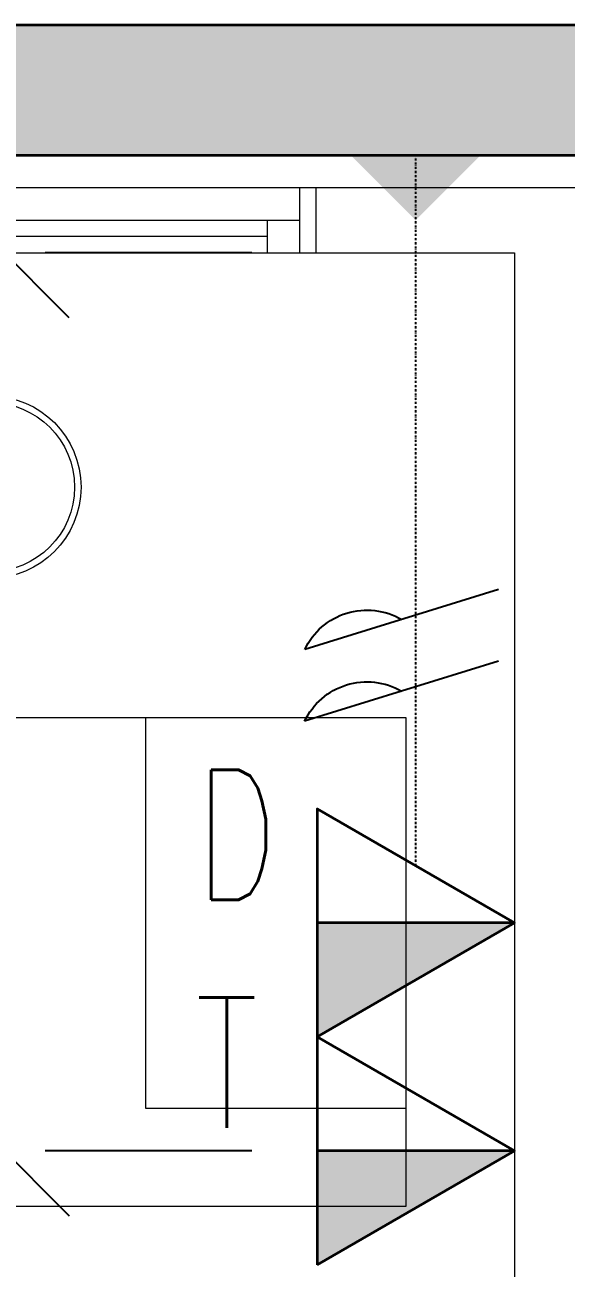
# Model space of a CAD drawing. Header units: inches. Extents: x -12418 to 57169, y -29325 to 19878.
# Drawn here: x 40947 to 41779, y -4407 to -2497 of the extents above; entities that cross this region are included whole.
import ezdxf

# ---------------------------------------------------------------- set-up
doc = ezdxf.new("R2010")
doc.units = ezdxf.units.IN
doc.header["$LTSCALE"] = 25
doc.header["$MEASUREMENT"] = 0
doc.linetypes.add('00-Ground Floor$0$HIDDEN', pattern=[9.525, 6.35, -3.175])
doc.linetypes.add('DASHDOT', pattern=[25.4, 12.7, -6.35, 0, -6.35])
doc.layers.get('0').update_dxf_attribs({"color": 8})
doc.layers.get('Defpoints').update_dxf_attribs({"color": 8})
doc.layers.add('0 @ 50', color=8, linetype='Continuous')
doc.layers.add('T-WIRE', color=140, linetype='Continuous')
for name, color, linetype, lineweight in [('00-Ground Floor$0$Aluminum', 251, 'Continuous', 5), ('00-Ground Floor$0$LOADING', 253, 'Continuous', 5), ('00-Ground Floor$0$Walls', 251, 'Continuous', 5), ('E-LITE-CLNG-CNDT', 6, 'DASHDOT', 35), ('T-CABL-TRAY', 60, 'Continuous', 35), ('T-DATA-CLNG-COND', 51, 'DASHDOT', 25), ('T-DATA-CLNG-COND @ 100', 51, 'DASHDOT', 25), ('T-DATA-DEVC-TYPE', 2, 'Continuous', 25), ('T-DATA-DIM', 251, 'DASHDOT', 25), ('T-DATA-DIM @ 100', 251, 'DASHDOT', 25), ('T-DATA-WALL @ 100', 33, 'Continuous', 35)]:
    doc.layers.add(name, color=color, linetype=linetype, lineweight=lineweight)
doc.styles.add('DC_Simplex', font='SIMPLEX.shx', dxfattribs={"width": 0.7})
doc.dimstyles.new('DevCad-MM', dxfattribs={"dimscale": 0.01, "dimtxt": 2, "dimasz": 2, "dimexe": 1, "dimexo": 1, "dimgap": 0.6, "dimtad": 1, "dimdec": 0, "dimrnd": 10, "dimzin": 1, "dimdsep": 46, "dimtxsty": 'DC_Simplex', "dimblk1": 'OBLIQUE', "dimblk2": 'OBLIQUE', "dimsah": 1, "dimcen": 3, "dimclrd": 256, "dimclre": 256, "dimclrt": 45, "dimadec": 0, "dimazin": 0, "dimtfac": 1, "dimtdec": 0, "dimtix": 1, "dimtmove": 2, "dimatfit": 2, "dimldrblk": 'OBLIQUE', "dimfxl": 1, "dimtolj": 1, "dimtzin": 0, "dimarcsym": 0})

# ---------------------------------------------------------------- blocks, each defined once
blk = doc.blocks.new('00-Ground Floor$0$WM00001-P')
at = {"layer": '00-Ground Floor$0$LOADING'}
for radius in [0.14, 0.13]:
    blk.add_circle((0, 0), radius, dxfattribs=at)
blk = doc.blocks.new('00-Ground Floor$0$GF21043-P')
at = {"color": 0}
for p, q in [((0.8, 0.75), (-0.8, 0.75)), ((-0.8, 0.75), (-0.8, 0)), ((-0.8, 0), (0.8, 0))]:
    blk.add_line(p, q, dxfattribs=at)
at = {"color": 0, "linetype": '00-Ground Floor$0$HIDDEN'}
for p, q in [((-0.8, 0.6), (-0.4, 0.6)), ((-0.4, 0.6), (-0.4, 0))]:
    blk.add_line(p, q, dxfattribs=at)
blk = doc.blocks.new('00-Ground Floor$0$A$C37be4daf')
at = {"layer": '00-Ground Floor$0$Aluminum'}
for p, q in [((1416, 598.2), (216, 598.2)), ((241, 498.2), (241, 598.2)), ((291, 548.2), (291, 598.2)), ((291, 573.2), (1341, 573.2)), ((1391, 548.2), (241, 548.2)), ((1416, 498.2), (216, 498.2))]:
    blk.add_line(p, q, dxfattribs=at)
at = {"layer": '00-Ground Floor$0$Walls'}
blk.add_line((216, 498.2), (216, 598.2), dxfattribs=at)
blk = doc.blocks.new('00-Ground Floor')
at = {"layer": '00-Ground Floor$0$Walls'}
for p, q in [((37849.5, -2747.4, 0), (49047.9, -2747.4, 0)), ((37949.5, -2847.4, 0), (41699, -2847.4, 0)), ((41699, -2847.4), (41699, -5593.9))]:
    blk.add_line(p, q, dxfattribs=at)
at = {"rotation": 180}
blk.add_blockref('00-Ground Floor$0$A$C37be4daf', (41610.2, -2249.2, 0), dxfattribs=at)
at = {"layer": '00-Ground Floor$0$LOADING', "extrusion": (-2.24019e-05, -2.3453e-18, -1), "xscale": -1000, "yscale": 1000, "zscale": 1000, "rotation": 179.9999999999996}
blk.add_blockref('00-Ground Floor$0$WM00001-P', (-40893.5, -3207.4, -0.9), dxfattribs=at)
at = {"layer": '00-Ground Floor$0$LOADING', "extrusion": (2.24019e-05, 2.34868e-18, 1), "xscale": 1000, "yscale": 1000, "zscale": 1000, "rotation": 180}
blk.add_blockref('00-Ground Floor$0$GF21043-P', (40732.7, -3561.6, 0.9), dxfattribs=at)
blk = doc.blocks.new('*U26')
blk.add_hatch(color=254).paths.add_polyline_path([(-3.031, 1.75), (-3.031, 0), (0, 0)])
blk.add_line((0, 0), (-3.031, 0))
blk.add_lwpolyline([(-3.031, 1.75), (0, 0), (-3.031, -1.75)], close=True)
at = {"layer": 'T-DATA-DEVC-TYPE', "style": 'DC_Simplex', "width": 0.7, "flags": 8}
blk.add_attdef('DC_TYPE', (2.682, 5.634), '', height=2, rotation=360, dxfattribs=at)
blk = doc.blocks.new('*U103')
at = {"lineweight": 0}
h = blk.add_hatch(dxfattribs=at)
h.set_pattern_fill('HEX', color=253, scale=8, angle=180, style=0)
h.set_pattern_definition([(180, (-17177.167, -2e-10), (6e-13, -43.99409), [25.4, -50.8]), (300, (-17177.167, -2e-10), (38.1, 21.99705), [25.4, -50.8]), (240, (-17202.567, -2e-10), (38.1, -21.99705), [25.4, -50.8])])
h.paths.add_polyline_path([(-9515.4, 200), (-9515.4, 0), (0, 0), (0, 200)])
at = {"color": 0}
for p, q in [((0, 200), (-9515.4, 200)), ((0, 0), (-9515.4, 0))]:
    blk.add_line(p, q, dxfattribs=at)
blk = doc.blocks.new('*U73')
blk.add_hatch(color=256).paths.add_polyline_path([(0, -1), (1, 0), (0, 1)])
blk = doc.blocks.new('W-TEL')
blk.add_line((-66, -212.7), (66, 212.7))
blk.add_arc((130.7, 76), 151.2, 115.3301, 210.179)
blk = doc.blocks.new('*U119')
at = {"layer": 'T-WIRE', "xscale": -0.006999999999825377, "yscale": 0.006999999999970897, "zscale": 0.006999999999999999}
for p in [(0, 0), (1.102, -0.003)]:
    blk.add_blockref('W-TEL', p, dxfattribs=at)
blk = doc.blocks.new('_OBLIQUE')
at = {"color": 0, "linetype": 'ByBlock'}
blk.add_line((-0.5, -0.5), (0.5, 0.5), dxfattribs=at)
blk = doc.blocks.new('*D181')
at = {"layer": 'Defpoints', "color": 0, "transparency": 16777216}
for p in [(40915.4, -2847.4), (41396, -2847.4, 0), (41396, -4226.8)]:
    blk.add_point(p, dxfattribs=at)
at = {"layer": 'T-DATA-DIM', "lineweight": -2, "transparency": 16777216}
for p, q in [((41296, -2847.4), (40815.4, -2847.4)), ((40915.4, -4226.8), (40915.4, -2847.4)), ((41296, -4226.8), (40815.4, -4226.8))]:
    blk.add_line(p, q, dxfattribs=at)
at = {"layer": 'T-DATA-DIM', "lineweight": -2, "transparency": 16777216, "xscale": 200, "yscale": 200, "zscale": 200}
for p, rotation in [((40915.4, -2847.4), 90), ((40915.4, -4226.8), 270)]:
    blk.add_blockref('_OBLIQUE', p, dxfattribs=dict(at, rotation=rotation))
at = {"layer": 'T-DATA-DIM', "color": 45, "transparency": 16777216, "insert": (40755.4, -3537.1), "char_height": 200, "attachment_point": 5, "rotation": 90, "style": 'DC_Simplex'}
blk.add_mtext('\\A1;1380', dxfattribs=at)

msp = doc.modelspace()

# ---------------------------------------------------------------- linework, layer by layer
at = {"layer": 'T-DATA-CLNG-COND', "ltscale": 0.01}
msp.add_lwpolyline([(41547.5, -3789.2), (41547.5, -2697.4)], dxfattribs=at)

# ---------------------------------------------------------------- block references
at = {"layer": '0 @ 50', "xscale": 100, "yscale": 100, "zscale": 100, "rotation": 90.00000000000065}
msp.add_blockref('*U119', (41525.7, -3520.8), dxfattribs=at)
at = {"layer": 'E-LITE-CLNG-CNDT'}
msp.add_blockref('00-Ground Floor', (0, 0), dxfattribs=at)
at = {"layer": 'T-CABL-TRAY', "linetype": 'Continuous', "rotation": 180}
msp.add_blockref('*U103', (38828.9, -2497.4, 0), dxfattribs=at)
at = {"layer": 'T-DATA-CLNG-COND @ 100', "xscale": -100, "yscale": 100, "zscale": 100, "rotation": 90.00000000001782}
msp.add_blockref('*U73', (41547.5, -2697.4, 0), dxfattribs=at)
at = {"layer": 'T-DATA-WALL @ 100'}
ref = msp.add_blockref('*U26', (41699, -3876.7), dxfattribs=dict(at, xscale=-100, yscale=100, zscale=100, rotation=180))
ref.add_attrib('DC_TYPE', 'D', (41209.1, -3841.4), dxfattribs={"layer": 'T-DATA-DEVC-TYPE', "height": 200, "style": 'DC_Simplex', "width": 0.7, "flags": 8})
ref = msp.add_blockref('*U26', (41699, -4226.7), dxfattribs=dict(at, xscale=-100, yscale=100, zscale=100, rotation=180))
ref.add_attrib('DC_TYPE', 'T', (41209.1, -4191.4), dxfattribs={"layer": 'T-DATA-DEVC-TYPE', "height": 200, "style": 'DC_Simplex', "width": 0.7, "flags": 8})

# ---------------------------------------------------------------- dimensions: what is measured, and where the dimension line sits
at = {"layer": 'T-DATA-DIM @ 100'}
dim = msp.add_linear_dim(base=(40915.4, -2847.4), p1=(41396, -4226.8), p2=(41396, -2847.4, 0), angle=90, dimstyle='DevCad-MM', override={"dimscale": 100, "dimtix": 1, "dimtofl": 1, "dimtmove": 2, "dimatfit": 2}, dxfattribs=at)
dim.commit()
dim.dimension.update_dxf_attribs({"geometry": '*D181', "text_midpoint": (40755.4, -3537.1)})

doc.saveas('drawing.dxf')
